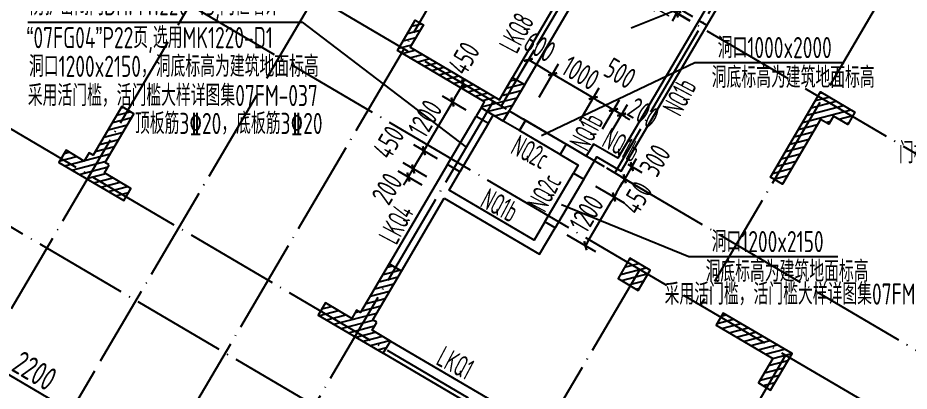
# Model space of a CAD drawing. Header units: millimetres. Extents: x 156735 to 386235, y 467499 to 703525.
# Drawn here: x 294360 to 313315, y 612883 to 620822 of the extents above; entities that cross this region are included whole.
import ezdxf

# ---------------------------------------------------------------- set-up
doc = ezdxf.new("R2010")
doc.units = ezdxf.units.MM
doc.header["$LTSCALE"] = 100
doc.header["$PDMODE"] = 35
doc.header["$PDSIZE"] = 200
doc.linetypes.add('DOTE', pattern=[2.42, 2, -0.2, 0.02, -0.2])
for name, color, linetype in [('colu-主楼', 7, 'Continuous'), ('h斜线-主楼', 7, 'Continuous'), ('Q-AXIS', 3, 'Continuous'), ('Q-DIM', 4, 'Continuous'), ('Q-dote', 253, 'DOTE'), ('Q-TEXT', 2, 'Continuous'), ('Q-门框', 6, 'Continuous'), ('WALL', 3, 'Continuous'), ('wall-主楼', 2, 'Continuous')]:
    doc.layers.add(name, color=color, linetype=linetype)
doc.styles.add('TSSD_Dimension', font='Tssdeng.shx', dxfattribs={"width": 0.7, "bigfont": 'hztxt.shx'})
doc.styles.add('TSSD_REIN', font='Tssdeng.shx', dxfattribs={"width": 0.7, "bigfont": 'hztxt.shx'})
doc.dimstyles.new('TSSD_100_100$0', dxfattribs={"dimtxt": 300, "dimasz": 100, "dimexe": 250, "dimexo": 250, "dimgap": 100, "dimtad": 1, "dimdec": 0, "dimzin": 0, "dimdsep": 46, "dimtxsty": 'TSSD_Dimension', "dimblk": '_tsdbk', "dimblk1": '_tsdbk', "dimblk2": '_tsdbk', "dimsah": 1, "dimcen": 0, "dimclrt": 7, "dimadec": 0, "dimazin": 0, "dimtfac": 1, "dimtdec": 0, "dimtix": 1, "dimtmove": 2, "dimatfit": 3, "dimldrblk": '_tsdbk', "dimfxl": 1, "dimtolj": 1, "dimtzin": 0, "dimarcsym": 0})
pattern_1 = [(14.545372, (-467527.32, -323147.44), (-31.895617, 122.929531), [])]

# ---------------------------------------------------------------- blocks, each defined once
blk = doc.blocks.new('_tsdbk')
blk.add_line((-1, 0), (0, 0))
at = {"const_width": 0.5}
blk.add_lwpolyline([(-0.7, -0.7), (0.7, 0.7)], dxfattribs=at)
blk = doc.blocks.new('*D510')
at = {"layer": 'Defpoints', "color": 0}
for p in [(294217, 614637), (296114, 613522), (295488, 612458)]:
    blk.add_point(p, dxfattribs=at)
at = {"layer": 'Q-AXIS', "color": 0, "lineweight": -2}
for p, q in [((294091, 614421), (293465, 613358)), ((293678, 613522), (295402, 612509)), ((295987, 613306), (295362, 612243))]:
    blk.add_line(p, q, dxfattribs=at)
at = {"layer": 'Q-AXIS', "color": 0, "lineweight": -2, "xscale": 100, "yscale": 100, "zscale": 100}
for p, rotation in [((293592, 613573), 149.5453717284593), ((295488, 612458), 329.5453717284593)]:
    blk.add_blockref('_tsdbk', p, dxfattribs=dict(at, rotation=rotation))
at = {"layer": 'Q-AXIS', "color": 7, "insert": (294718, 613317), "char_height": 500, "attachment_point": 5, "rotation": 329.5454, "style": 'TSSD_Dimension'}
blk.add_mtext('\\A1;2200', dxfattribs=at)
blk = doc.blocks.new('*D695')
at = {"layer": 'Defpoints', "color": 0}
for p in [(296114, 613522), (298010, 612406), (297385, 611343)]:
    blk.add_point(p, dxfattribs=at)
at = {"layer": 'Q-AXIS', "color": 0, "lineweight": -2}
for p, q in [((295987, 613306), (295362, 612243)), ((295575, 612407), (297299, 611394)), ((297884, 612191), (297258, 611127))]:
    blk.add_line(p, q, dxfattribs=at)
at = {"layer": 'Q-AXIS', "color": 0, "lineweight": -2, "xscale": 100, "yscale": 100, "zscale": 100}
for p, rotation in [((295488, 612458), 149.545371728458), ((297385, 611343), 329.545371728458)]:
    blk.add_blockref('_tsdbk', p, dxfattribs=dict(at, rotation=rotation))
at = {"layer": 'Q-AXIS', "color": 7, "insert": (296614, 612202), "char_height": 500, "attachment_point": 5, "rotation": 329.5454, "style": 'TSSD_Dimension'}
blk.add_mtext('\\A1;2200', dxfattribs=at)
blk = doc.blocks.new('*D754')
at = {"layer": 'Defpoints', "color": 0}
for p in [(302768, 617608), (303272, 617312), (303171, 617139)]:
    blk.add_point(p, dxfattribs=at)
at = {"layer": 'Q-DIM', "color": 0, "lineweight": -2}
for p, q in [((302818, 617695), (302869, 617781)), ((302956, 617266), (302451, 617563)), ((303057, 617438), (302552, 617735)), ((302666, 617436), (302768, 617608)), ((302616, 617350), (302565, 617264))]:
    blk.add_line(p, q, dxfattribs=at)
at = {"layer": 'Q-DIM', "color": 0, "lineweight": -2, "xscale": 100, "yscale": 100, "zscale": 100}
for p, rotation in [((302768, 617608), 239.5453717325379), ((302666, 617436), 59.54537173253787)]:
    blk.add_blockref('_tsdbk', p, dxfattribs=dict(at, rotation=rotation))
at = {"layer": 'Q-DIM', "color": 7, "insert": (302211, 617188), "char_height": 450, "attachment_point": 5, "rotation": 59.5454, "style": 'TSSD_Dimension'}
blk.add_mtext('\\A1;200', dxfattribs=at)
blk = doc.blocks.new('*D755')
at = {"layer": 'Defpoints', "color": 0}
for p in [(302996, 617996), (303501, 617700), (303272, 617312)]:
    blk.add_point(p, dxfattribs=at)
at = {"layer": 'Q-DIM', "color": 0, "lineweight": -2}
for p, q in [((303285, 617826), (302780, 618123)), ((302818, 617695), (302945, 617910)), ((303057, 617438), (302552, 617735))]:
    blk.add_line(p, q, dxfattribs=at)
at = {"layer": 'Q-DIM', "color": 0, "lineweight": -2, "xscale": 100, "yscale": 100, "zscale": 100}
for p, rotation in [((302996, 617996), 59.54537173253802), ((302768, 617608), 239.545371732538)]:
    blk.add_blockref('_tsdbk', p, dxfattribs=dict(at, rotation=rotation))
at = {"layer": 'Q-DIM', "color": 7, "insert": (302244, 618174), "char_height": 450, "attachment_point": 5, "rotation": 59.5454, "style": 'TSSD_Dimension'}
blk.add_mtext('\\A1;450', dxfattribs=at)
blk = doc.blocks.new('*D756')
at = {"layer": 'Defpoints', "color": 0}
for p in [(303604, 619031), (304109, 618734), (303501, 617700)]:
    blk.add_point(p, dxfattribs=at)
at = {"layer": 'Q-DIM', "color": 0, "lineweight": -2}
for p, q in [((303893, 618861), (303389, 619157)), ((303046, 618082), (303553, 618945)), ((303285, 617826), (302780, 618123))]:
    blk.add_line(p, q, dxfattribs=at)
at = {"layer": 'Q-DIM', "color": 0, "lineweight": -2, "xscale": 100, "yscale": 100, "zscale": 100}
for p, rotation in [((303604, 619031), 59.54537173253802), ((302996, 617996), 239.545371732538)]:
    blk.add_blockref('_tsdbk', p, dxfattribs=dict(at, rotation=rotation))
at = {"layer": 'Q-DIM', "color": 7, "insert": (303020, 618678), "char_height": 450, "attachment_point": 5, "rotation": 59.5454, "style": 'TSSD_Dimension'}
blk.add_mtext('\\A1;1200', dxfattribs=at)
blk = doc.blocks.new('*D757')
at = {"layer": 'Defpoints', "color": 0}
for p in [(303832, 619419), (304337, 619122), (304109, 618734)]:
    blk.add_point(p, dxfattribs=at)
at = {"layer": 'Q-DIM', "color": 0, "lineweight": -2}
for p, q in [((304121, 619249), (303617, 619545)), ((303655, 619117), (303781, 619332)), ((303893, 618861), (303389, 619157))]:
    blk.add_line(p, q, dxfattribs=at)
at = {"layer": 'Q-DIM', "color": 0, "lineweight": -2, "xscale": 100, "yscale": 100, "zscale": 100}
for p, rotation in [((303832, 619419), 59.54537173253802), ((303604, 619031), 239.545371732538)]:
    blk.add_blockref('_tsdbk', p, dxfattribs=dict(at, rotation=rotation))
at = {"layer": 'Q-DIM', "color": 7, "insert": (303847, 619961), "char_height": 450, "attachment_point": 5, "rotation": 59.5454, "style": 'TSSD_Dimension'}
blk.add_mtext('\\A1;450', dxfattribs=at)
blk = doc.blocks.new('*D758')
at = {"layer": 'Defpoints', "color": 0}
for p in [(307027, 618864), (306665, 618247), (306837, 618146)]:
    blk.add_point(p, dxfattribs=at)
at = {"layer": 'Q-DIM', "color": 0, "lineweight": -2}
for p, q in [((306791, 618462), (307154, 619079)), ((306941, 618915), (306855, 618965)), ((306964, 618361), (307326, 618978)), ((307200, 618763), (307027, 618864)), ((307286, 618712), (307372, 618661))]:
    blk.add_line(p, q, dxfattribs=at)
at = {"layer": 'Q-DIM', "color": 0, "lineweight": -2, "xscale": 100, "yscale": 100, "zscale": 100}
for p, rotation in [((307027, 618864), 329.5453717327441), ((307200, 618763), 149.5453717327441)]:
    blk.add_blockref('_tsdbk', p, dxfattribs=dict(at, rotation=rotation))
at = {"layer": 'Q-DIM', "color": 7, "insert": (307664, 618803), "char_height": 450, "attachment_point": 5, "rotation": 329.5454, "style": 'TSSD_Dimension'}
blk.add_mtext('\\A1;200', dxfattribs=at)
blk = doc.blocks.new('*D759')
at = {"layer": 'Defpoints', "color": 0}
for p in [(306596, 619117), (306183, 618414), (306665, 618247)]:
    blk.add_point(p, dxfattribs=at)
at = {"layer": 'Q-DIM', "color": 0, "lineweight": -2}
for p, q in [((306310, 618630), (306723, 619333)), ((306791, 618462), (307154, 619079)), ((306941, 618915), (306683, 619067))]:
    blk.add_line(p, q, dxfattribs=at)
at = {"layer": 'Q-DIM', "color": 0, "lineweight": -2, "xscale": 100, "yscale": 100, "zscale": 100}
for p, rotation in [((306596, 619117), 149.5453717327659), ((307027, 618864), 329.5453717327659)]:
    blk.add_blockref('_tsdbk', p, dxfattribs=dict(at, rotation=rotation))
at = {"layer": 'Q-DIM', "color": 7, "insert": (307168, 619644), "char_height": 450, "attachment_point": 5, "rotation": 329.5454, "style": 'TSSD_Dimension'}
blk.add_mtext('\\A1;500', dxfattribs=at)
blk = doc.blocks.new('*D760')
at = {"layer": 'Defpoints', "color": 0}
for p in [(305734, 619624), (305321, 618921), (306183, 618414)]:
    blk.add_point(p, dxfattribs=at)
at = {"layer": 'Q-DIM', "color": 0, "lineweight": -2}
for p, q in [((305448, 619137), (305861, 619840)), ((305648, 619675), (305562, 619726)), ((306596, 619117), (305734, 619624)), ((306310, 618630), (306723, 619333)), ((306683, 619067), (306769, 619016))]:
    blk.add_line(p, q, dxfattribs=at)
at = {"layer": 'Q-DIM', "color": 0, "lineweight": -2, "xscale": 100, "yscale": 100, "zscale": 100}
for p, rotation in [((305734, 619624), 329.5453717327659), ((306596, 619117), 149.5453717327659)]:
    blk.add_blockref('_tsdbk', p, dxfattribs=dict(at, rotation=rotation))
at = {"layer": 'Q-DIM', "color": 7, "insert": (306330, 619651), "char_height": 450, "attachment_point": 5, "rotation": 329.5454, "style": 'TSSD_Dimension'}
blk.add_mtext('\\A1;1000', dxfattribs=at)
blk = doc.blocks.new('*D761')
at = {"layer": 'Defpoints', "color": 0}
for p in [(305217, 619928), (304804, 619225), (305321, 618921)]:
    blk.add_point(p, dxfattribs=at)
at = {"layer": 'Q-DIM', "color": 0, "lineweight": -2}
for p, q in [((304930, 619441), (305344, 620144)), ((305648, 619675), (305303, 619878)), ((305448, 619137), (305861, 619840))]:
    blk.add_line(p, q, dxfattribs=at)
at = {"layer": 'Q-DIM', "color": 0, "lineweight": -2, "xscale": 100, "yscale": 100, "zscale": 100}
for p, rotation in [((305217, 619928), 149.5453717327659), ((305734, 619624), 329.5453717327659)]:
    blk.add_blockref('_tsdbk', p, dxfattribs=dict(at, rotation=rotation))
at = {"layer": 'Q-DIM', "color": 7, "insert": (305461, 620210), "char_height": 450, "attachment_point": 5, "rotation": 329.5454, "style": 'TSSD_Dimension'}
blk.add_mtext('\\A1;600', dxfattribs=at)
blk = doc.blocks.new('*D762')
at = {"layer": 'Defpoints', "color": 0}
for p in [(306431, 617369), (307038, 617012), (305823, 616334)]:
    blk.add_point(p, dxfattribs=at)
at = {"layer": 'Q-DIM', "color": 0, "lineweight": -2}
for p, q in [((306646, 617242), (307253, 616885)), ((306480, 616064), (306987, 616926)), ((306038, 616207), (306645, 615851))]:
    blk.add_line(p, q, dxfattribs=at)
at = {"layer": 'Q-DIM', "color": 0, "lineweight": -2, "xscale": 100, "yscale": 100, "zscale": 100}
for p, rotation in [((307038, 617012), 59.54537173215824), ((306430, 615977), 239.5453717321582)]:
    blk.add_blockref('_tsdbk', p, dxfattribs=dict(at, rotation=rotation))
at = {"layer": 'Q-DIM', "color": 7, "insert": (306453, 616659), "char_height": 450, "attachment_point": 5, "rotation": 59.5454, "style": 'TSSD_Dimension'}
blk.add_mtext('\\A1;1200', dxfattribs=at)
blk = doc.blocks.new('*D763')
at = {"layer": 'Defpoints', "color": 0}
for p in [(306659, 617756), (306431, 617369), (307266, 617400)]:
    blk.add_point(p, dxfattribs=at)
at = {"layer": 'Q-DIM', "color": 0, "lineweight": -2}
for p, q in [((306875, 617630), (307481, 617273)), ((306646, 617242), (307253, 616885)), ((307088, 617098), (307215, 617313))]:
    blk.add_line(p, q, dxfattribs=at)
at = {"layer": 'Q-DIM', "color": 0, "lineweight": -2, "xscale": 100, "yscale": 100, "zscale": 100}
for p, rotation in [((307266, 617400), 59.54537173215824), ((307038, 617012), 239.5453717321582)]:
    blk.add_blockref('_tsdbk', p, dxfattribs=dict(at, rotation=rotation))
at = {"layer": 'Q-DIM', "color": 7, "insert": (307517, 616996), "char_height": 450, "attachment_point": 5, "rotation": 59.5454, "style": 'TSSD_Dimension'}
blk.add_mtext('\\A1;450', dxfattribs=at)
blk = doc.blocks.new('*D764')
at = {"layer": 'Defpoints', "color": 0}
for p in [(307118, 617835), (306966, 617576), (307266, 617400)]:
    blk.add_point(p, dxfattribs=at)
at = {"layer": 'Q-DIM', "color": 0, "lineweight": -2}
for p, q in [((307469, 617744), (307519, 617831)), ((307418, 617658), (307266, 617400)), ((307334, 617708), (307633, 617532)), ((307182, 617449), (307481, 617273)), ((307215, 617313), (307164, 617227))]:
    blk.add_line(p, q, dxfattribs=at)
at = {"layer": 'Q-DIM', "color": 0, "lineweight": -2, "xscale": 100, "yscale": 100, "zscale": 100}
for p, rotation in [((307418, 617658), 239.5453717321918), ((307266, 617400), 59.54537173219182)]:
    blk.add_blockref('_tsdbk', p, dxfattribs=dict(at, rotation=rotation))
at = {"layer": 'Q-DIM', "color": 7, "insert": (307914, 617792), "char_height": 450, "attachment_point": 5, "rotation": 59.5454, "style": 'TSSD_Dimension'}
blk.add_mtext('\\A1;300', dxfattribs=at)
blk = doc.blocks.new('*D765')
at = {"layer": 'Defpoints', "color": 0}
for p in [(308373, 620925), (308877, 620629), (308928, 620715)]:
    blk.add_point(p, dxfattribs=at)
at = {"layer": 'Q-DIM', "color": 0, "lineweight": -2}
for p, q in [((308475, 621097), (308525, 621183)), ((308661, 620755), (308158, 621051)), ((308712, 620841), (308209, 621138)), ((308424, 621011), (308373, 620925)), ((308323, 620838), (308272, 620752))]:
    blk.add_line(p, q, dxfattribs=at)
at = {"layer": 'Q-DIM', "color": 0, "lineweight": -2, "xscale": 100, "yscale": 100, "zscale": 100}
for p, rotation in [((308373, 620925), 59.54537171432474), ((308424, 621011), 239.5453717143247)]:
    blk.add_blockref('_tsdbk', p, dxfattribs=dict(at, rotation=rotation))
at = {"layer": 'Q-DIM', "color": 7, "insert": (308119, 621132), "char_height": 450, "attachment_point": 5, "rotation": 59.5454, "style": 'TSSD_Dimension'}
blk.add_mtext('\\A1;100', dxfattribs=at)

msp = doc.modelspace()

# ---------------------------------------------------------------- hatches: boundary and pattern name
at = {"layer": 'h斜线-主楼'}
h = msp.add_hatch(dxfattribs=at)
h.set_pattern_fill('ANSI31', color=256, scale=40, angle=-30.45463, style=0)
h.set_pattern_definition(pattern_1)
h.paths.add_polyline_path([(305140.4, 619403.4), (304684.2, 618627.6), (304210.1, 618906.3), (304286.2, 619035.7), (302432.8, 620125.4), (302812.9, 620771.9), (302985.3, 620670.5), (302706.6, 620196.4), (304603, 619081.3), (304881.8, 619555.5)])
h = msp.add_hatch(dxfattribs=at)
h.set_pattern_fill('ANSI31', color=256, scale=40, angle=-30.45463, style=0)
h.set_pattern_definition(pattern_1)
h.paths.add_polyline_path([(311432.7, 618661.8), (310621.7, 617282.6), (310363.1, 617434.6), (311427.5, 619244.9), (312160.2, 618814.1), (312008.2, 618555.5), (311706.4, 618732.9), (311605.1, 618560.4)])
h = msp.add_hatch(dxfattribs=at)
h.set_pattern_fill('ANSI31', color=256, scale=40, angle=-30.45463, style=0)
h.set_pattern_definition(pattern_1)
h.paths.add_polyline_path([(296305.9, 617695.6), (296219.7, 617746.3), (296827.9, 618780.7), (296569.3, 618932.8), (295961.1, 617898.3), (295874.9, 617949), (295773.5, 617776.6), (295385.6, 618004.7), (295233.6, 617746.1), (296612.4, 616935.4), (296764.4, 617194), (296204.5, 617523.2)])
h = msp.add_hatch(dxfattribs=at)
h.set_pattern_fill('ANSI31', color=256, scale=40, angle=-30.45463, style=0)
h.set_pattern_definition(pattern_1)
h.paths.add_polyline_path([(307554.7, 615025.7), (307808.1, 615456.8), (307377.1, 615710.2), (307123.6, 615279.2)])
h = msp.add_hatch(dxfattribs=at)
h.set_pattern_fill('ANSI31', color=256, scale=40, angle=-30.45463, style=0)
h.set_pattern_definition(pattern_1)
h.paths.add_polyline_path([(301995.3, 614350.4), (301909.1, 614401), (302517.3, 615435.5), (302258.7, 615587.5), (301650.5, 614553.1), (301564.3, 614603.8), (301462.9, 614431.4), (300902.2, 614761.1), (300750.1, 614502.5), (302129.8, 613691.3), (302281.9, 613949.9), (301893.9, 614177.9)])
h = msp.add_hatch(dxfattribs=at)
h.set_pattern_fill('ANSI31', color=256, scale=40, angle=-30.45463, style=0)
h.set_pattern_definition(pattern_1)
h.paths.add_polyline_path([(310414.5, 613576.2), (310110.4, 613059), (310369, 612906.9), (310825.2, 613682.8), (309359.7, 614544.4), (309207.7, 614285.8)])

# ---------------------------------------------------------------- linework, layer by layer
at = {"layer": 'colu-主楼'}
msp.add_lwpolyline([(307554.7, 615025.7), (307808.1, 615456.8), (307377.1, 615710.2), (307123.6, 615279.2)], close=True, dxfattribs=at)
at = {"layer": 'Q-dote', "ltscale": 10}
for p, q in [((292325.9, 630360.2), (344629.6, 599606.7)), ((290501.2, 627256.9), (338483.1, 599044.6)), ((308866.1, 626134.5), (304638.5, 618944.5)), ((289741, 625963.8), (337604.6, 597821)), ((311279.8, 624715.3), (307052.2, 617525.3)), ((350794.9, 583105.1), (282102.6, 623494.7)), ((301889.7, 623344.9), (296113.8, 613521.6)), ((313865.9, 623194.7), (308878, 614711.6)), ((287612.2, 622343.3), (335594, 594131)), ((298776.7, 622391.1), (294217.3, 614636.7)), ((303786.1, 622229.8), (298010.2, 612406.5)), ((304466.1, 619045.8), (299906.7, 611291.4)), ((307585, 615471.9), (303785.8, 609010.6)), ((310688.3, 613647.3), (306889.2, 607185.9))]:
    msp.add_line(p, q, dxfattribs=at)
at = {"layer": 'Q-TEXT', "color": 3}
msp.add_lwpolyline([(307403.3, 620611.8), (309953.5, 621636), (316172, 621636)], dxfattribs=at)
at = {"layer": 'Q-TEXT'}
for points in [[(294569.3, 620729.6), (300407, 620729.6), (303894.9, 618074.3)], [(311929.4, 619867.3), (308759.8, 619867.3), (305496.9, 618313.7)], [(311799.1, 615742.6), (308629.5, 615742.6), (305924.6, 616848.1)]]:
    msp.add_lwpolyline(points, dxfattribs=at)
at = {"layer": 'Q-门框'}
for points in [[(304108.8, 618733.9), (304367.4, 618581.9), (303759.1, 617547.4), (303500.5, 617699.5)], [(305155.8, 618640.3), (306017.8, 618133.5), (305891.1, 617918), (305029.1, 618424.8)], [(306177.6, 617517.5), (306393.1, 617390.8), (305784.9, 616356.3), (305569.4, 616483.1)]]:
    msp.add_lwpolyline(points, close=True, dxfattribs=at)
at = {"layer": 'WALL'}
msp.add_line((308841.4, 620765.5), (309013.8, 620664.1), dxfattribs=at)
for points in [[(305891.1, 617918), (306279, 617689.9), (306177.6, 617517.5), (306393.1, 617390.8), (306671.9, 617864.9), (307189.1, 617560.8), (310686.4, 623508.8)], [(309627, 622101.6), (307118.1, 617834.6), (306600.9, 618138.7), (306448.8, 617880.1), (306017.8, 618133.5), (305891.1, 617918)], [(305029.1, 618424.8), (304684.2, 618627.6), (304811, 618843.1), (305155.8, 618640.3), (305029.1, 618424.8)], [(303429.7, 616987.1), (305455.4, 615796), (305784.9, 616356.3), (305569.4, 616483.1), (305341.3, 616095.1), (303531, 617159.5), (303759.1, 617547.4), (303500.5, 617699.5), (302258.7, 615587.5), (302517.3, 615435.5), (303429.7, 616987.1)]]:
    msp.add_lwpolyline(points, dxfattribs=at)
for points in [[(304404.7, 622098.1), (304683.5, 622572.2), (304511.1, 622673.6), (304333.7, 622371.9), (304075.1, 622523.9), (304024.4, 622437.7), (304283, 622285.7), (304080.3, 621940.8), (305718.1, 620977.8), (304881.8, 619555.5), (305140.4, 619403.4), (306534.3, 621774), (306275.7, 621926), (305870.2, 621236.4)], [(304108.8, 618733.9), (304367.4, 618581.9), (304468.7, 618754.3), (304210.1, 618906.3)], [(302281.9, 613949.9), (304954.2, 612378.6), (304802.1, 612120), (302129.8, 613691.3)]]:
    msp.add_lwpolyline(points, close=True, dxfattribs=at)
at = {"layer": 'wall-主楼'}
for points in [[(305140.4, 619403.4), (304684.2, 618627.6), (304210.1, 618906.3), (304286.2, 619035.7), (302432.8, 620125.4), (302812.9, 620771.9), (302985.3, 620670.5), (302706.6, 620196.4), (304603, 619081.3), (304881.8, 619555.5)], [(311432.7, 618661.8), (310621.7, 617282.6), (310363.1, 617434.6), (311427.5, 619244.9), (312160.2, 618814.1), (312008.2, 618555.5), (311706.4, 618732.9), (311605.1, 618560.4)], [(296305.9, 617695.6), (296219.7, 617746.3), (296827.9, 618780.7), (296569.3, 618932.8), (295961.1, 617898.3), (295874.9, 617949), (295773.5, 617776.6), (295385.6, 618004.7), (295233.6, 617746.1), (296612.4, 616935.4), (296764.4, 617194), (296204.5, 617523.2)], [(301995.3, 614350.4), (301909.1, 614401), (302517.3, 615435.5), (302258.7, 615587.5), (301650.5, 614553.1), (301564.3, 614603.8), (301462.9, 614431.4), (300902.2, 614761.1), (300750.1, 614502.5), (302129.8, 613691.3), (302281.9, 613949.9), (301893.9, 614177.9)], [(310414.5, 613576.2), (310110.4, 613059), (310369, 612906.9), (310825.2, 613682.8), (309359.7, 614544.4), (309207.7, 614285.8)]]:
    msp.add_lwpolyline(points, close=True, dxfattribs=at)

# ---------------------------------------------------------------- texts
at = {"layer": 'Q-TEXT', "style": 'TSSD_REIN', "width": 0.7}
for s, p in [('防护密闭门BHFM1220-15,门框墙详', (294616.7, 620875.4)), ('“07FG04”P22页,选用MK1220-D1', (294546.1, 620175.8)), ('洞口1000x2000', (309244.1, 619963.9)), ('洞口1200x2150，洞底标高为建筑地面标高', (294596.8, 619565.8)), ('洞底标高为建筑地面标高', (309116.6, 619332)), ('采用活门槛，活门槛大样详图集07FM-037', (294572.5, 618945.3)), ('顶板筋3%%13220，底板筋3%%13220', (296850, 618351.1)), ('门框墙详“07FG04”P20页,选用MK1020-A3', (313098, 617728.8)), ('洞口1200x2150', (309113.8, 615839.2)), ('洞底标高为建筑地面标高', (308986.3, 615207.3)), ('采用活门槛，活门槛大样详图集07FM-037', (308114.6, 614723.7))]:
    msp.add_text(s, height=450, dxfattribs=at).set_placement(p)
at = {"layer": 'Q-TEXT', "style": 'TSSD_REIN', "width": 0.6}
for s, rotation, p in [('LKQ8', 61.98936, (304970.2, 620035.9)), ('NQ1b', 61.98936, (308448.5, 618699.1)), ('NQ1b', 61.98936, (306470.2, 617959)), ('NQ2c', 331.98936, (304811, 617951.9)), ('NQ1b', 331.98936, (306750.6, 618098.4)), ('NQ2c', 61.98936, (305572.1, 616662)), ('NQ1b', 331.98936, (304165.9, 616818.9)), ('LKQ4', 61.98936, (302411.8, 615971.9)), ('LKQ1', 331.98936, (303228.5, 613463))]:
    msp.add_text(s, height=450, rotation=rotation, dxfattribs=at).set_placement(p)

# ---------------------------------------------------------------- dimensions: what is measured, and where the dimension line sits
at = {"layer": 'Q-AXIS'}
for base, p1, p2, picture, middle in [((295488.4, 612458), (294217.3, 614636.7), (296113.8, 613521.6), '*D510', (294717.6, 613317.3)), ((297384.9, 611342.9), (296113.8, 613521.6), (298010.2, 612406.5), '*D695', (296614.1, 612202.2))]:
    dim = msp.add_linear_dim(base=base, p1=p1, p2=p2, angle=329.54537, dimstyle='TSSD_100_100$0', override={"dimtxt": 500}, dxfattribs=at)
    dim.commit()
    dim.dimension.update_dxf_attribs({"geometry": picture, "text_midpoint": middle})
at = {"layer": 'Q-DIM'}
dim = msp.add_aligned_dim(p1=(308927.6, 620714.8), p2=(308876.9, 620628.6), distance=-584.1, dimstyle='TSSD_100_100$0', override={"dimtxt": 450}, dxfattribs=at)
dim.commit()
dim.dimension.update_dxf_attribs({"geometry": '*D765', "text_midpoint": (308118.6, 621132.5)})
for base, p1, p2, angle, picture, middle, dimtype in [((305217.1, 619928.4), (305320.8, 618921.1), (304803.6, 619225.2), 329.54537, '*D761', (305461.3, 620209.9), 160), ((303832.1, 619418.6), (304108.8, 618733.9), (304336.8, 619121.9), 239.54537, '*D757', (303847.4, 619960.6), 160), ((306596.3, 619117.4), (306664.6, 618247), (306182.9, 618414.2), 329.54537, '*D759', (307168.3, 619643.6), 160), ((307027.3, 618864), (306837, 618145.6), (306664.6, 618247), 149.54537, '*D758', (307664.2, 618803.2), 161), ((302995.8, 617996.3), (303272.4, 617311.6), (303500.5, 617699.5), 239.54537, '*D755', (302243.7, 618173.6), 160), ((307265.9, 617399.7), (307118.1, 617834.6), (306966, 617575.9), 239.54537, '*D764', (307913.7, 617791.6), 161), ((302767.7, 617608.4), (303171.1, 617139.2), (303272.4, 617311.6), 59.54537, '*D754', (302211.1, 617188.1), 161), ((307265.9, 617399.7), (306430.9, 617368.6), (306659, 617756.5), 239.54537, '*D763', (307517, 616996.1), 160)]:
    dim = msp.add_linear_dim(base=base, p1=p1, p2=p2, angle=angle, dimstyle='TSSD_100_100$0', override={"dimtxt": 450}, dxfattribs=at)
    dim.commit()
    dim.dimension.update_dxf_attribs({"geometry": picture, "text_midpoint": middle, "dimtype": dimtype})
for base, p1, p2, angle, picture, middle in [((305734.3, 619624.3), (306182.9, 618414.2), (305320.8, 618921.1), 329.54537, '*D760', (306330, 619651)), ((303604, 619030.7), (303500.5, 617699.5), (304108.8, 618733.9), 239.54537, '*D756', (303019.8, 618678.2)), ((307037.8, 617011.7), (305822.7, 616334.1), (306430.9, 617368.6), 239.54537, '*D762', (306453.5, 616659.3))]:
    dim = msp.add_linear_dim(base=base, p1=p1, p2=p2, angle=angle, dimstyle='TSSD_100_100$0', override={"dimtxt": 450}, dxfattribs=at)
    dim.commit()
    dim.dimension.update_dxf_attribs({"geometry": picture, "text_midpoint": middle})

doc.saveas('drawing.dxf')
